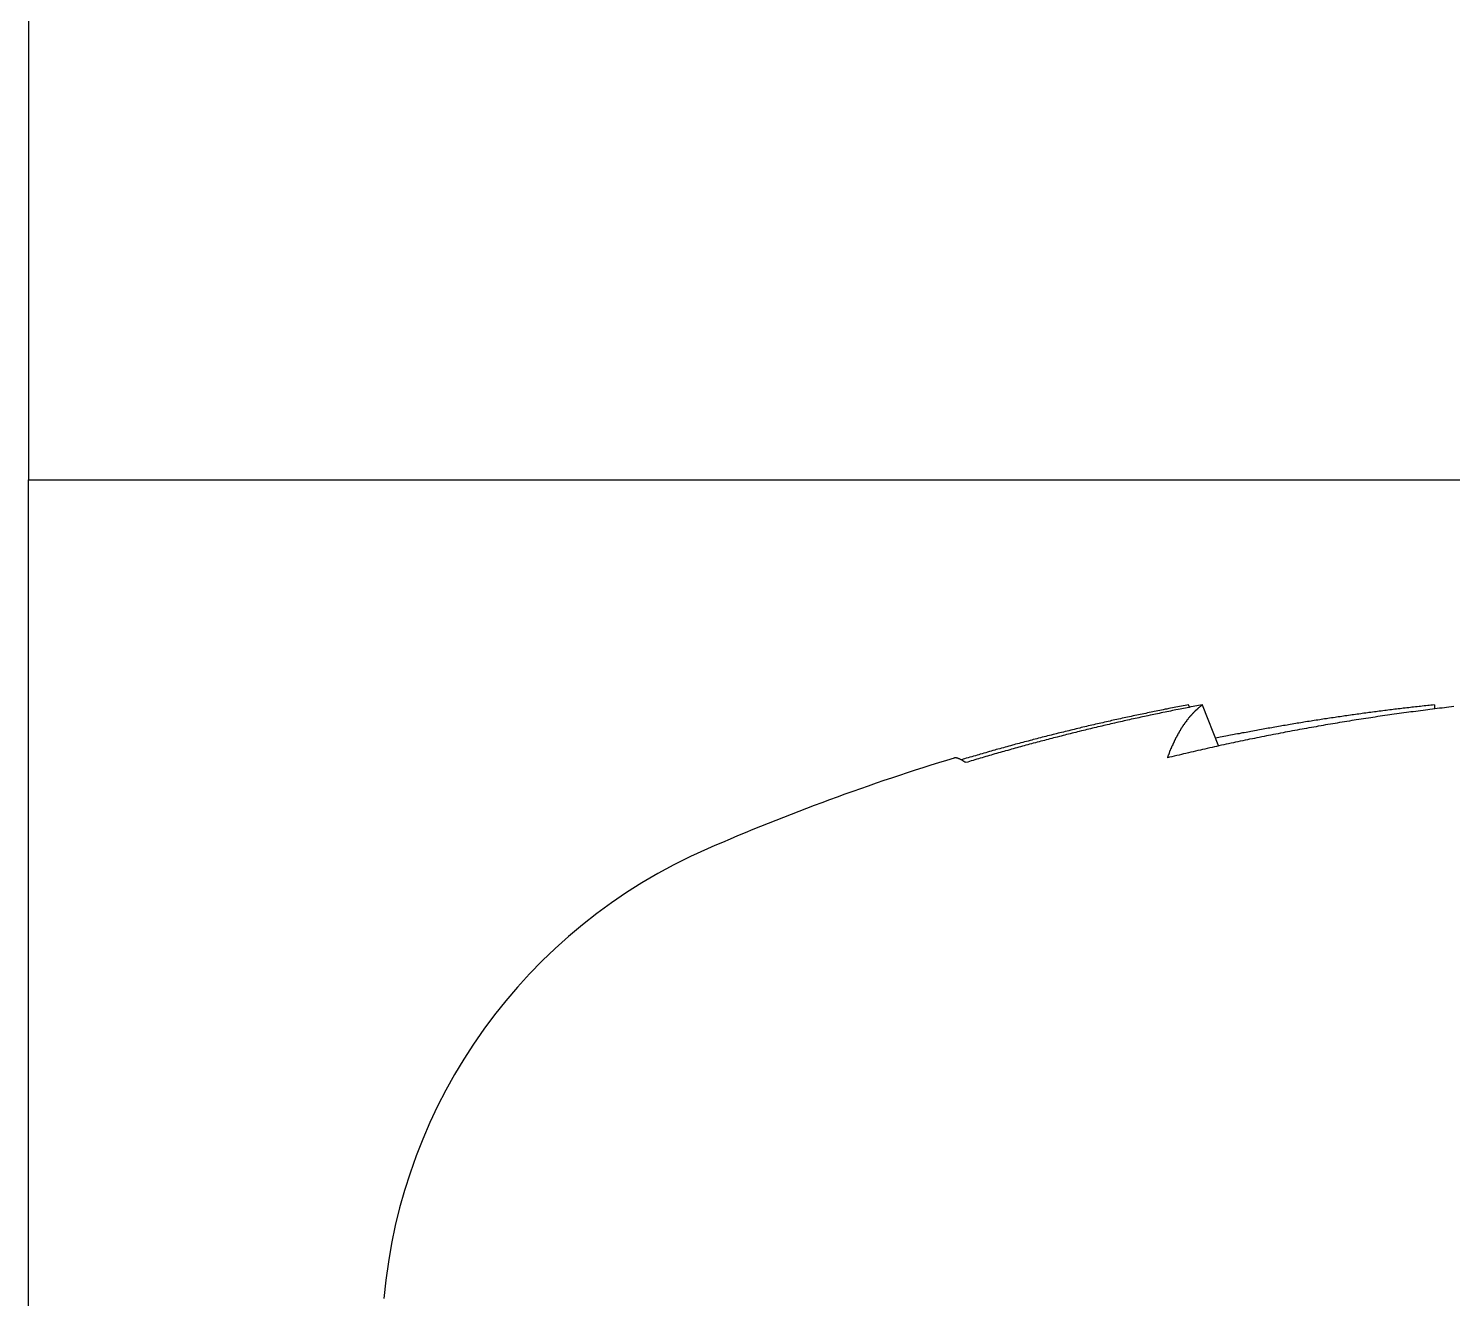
# Model space of a CAD drawing. Extents: x 8 to 293, y -214 to 82.
# Drawn here: x 147.976 to 151.128, y -84.831 to -82.019 of the extents above; entities that cross this region are included whole.
import ezdxf

# ---------------------------------------------------------------- set-up
doc = ezdxf.new("R2010")
doc.units = 0
doc.layers.get('0').update_dxf_attribs({"linetype": 'CONTINUOUS'})

msp = doc.modelspace()

# ---------------------------------------------------------------- linework, layer by layer
at = {"color": 7, "linetype": 'CONTINUOUS'}
for p, q in [((147.9765, -74.5194), (147.9765, -83.0194)), ((182.9765, -83.0194), (147.9765, -83.0194)), ((147.9765, -86.5194), (147.9765, -83.0194)), ((182.9765, -83.0194), (147.9765, -83.0194)), ((150.546, -83.5223), (150.5439, -83.5169)), ((150.5743, -83.5169), (150.6098, -83.608)), ((151.0878, -83.5169), (151.088, -83.526))]:
    msp.add_line(p, q, dxfattribs=at)
for points in [[(150.544, -83.5169, 0), (150.54, -83.5176, 0), (150.536, -83.5184, 0), (150.532, -83.5191, 0), (150.528, -83.5199, 0), (150.524, -83.5206, 0), (150.52, -83.5214, 0), (150.516, -83.5222, 0), (150.512, -83.5229, 0), (150.508, -83.5237, 0), (150.504, -83.5245, 0), (150.5, -83.5253, 0), (150.496, -83.5261, 0), (150.492, -83.5268, 0), (150.488, -83.5276, 0), (150.484, -83.5284, 0), (150.48, -83.5292, 0), (150.476, -83.53, 0), (150.472, -83.5308, 0), (150.468, -83.5316, 0), (150.465, -83.5324, 0), (150.461, -83.5332, 0), (150.457, -83.5341, 0), (150.453, -83.5349, 0), (150.449, -83.5357, 0), (150.445, -83.5365, 0), (150.441, -83.5373, 0), (150.437, -83.5382, 0), (150.433, -83.539, 0), (150.429, -83.5399, 0), (150.425, -83.5407, 0), (150.421, -83.5415, 0), (150.417, -83.5424, 0), (150.413, -83.5432, 0), (150.409, -83.5441, 0), (150.405, -83.5449, 0), (150.401, -83.5458, 0), (150.397, -83.5467, 0), (150.393, -83.5475, 0), (150.389, -83.5484, 0), (150.385, -83.5493, 0), (150.381, -83.5502, 0), (150.377, -83.551, 0), (150.373, -83.5519, 0), (150.37, -83.5528, 0), (150.366, -83.5537, 0), (150.362, -83.5546, 0), (150.358, -83.5555, 0), (150.354, -83.5564, 0), (150.35, -83.5573, 0), (150.346, -83.5582, 0), (150.342, -83.5591, 0), (150.338, -83.56, 0), (150.334, -83.5609, 0), (150.33, -83.5618, 0), (150.326, -83.5628, 0), (150.322, -83.5637, 0), (150.318, -83.5646, 0), (150.314, -83.5655, 0), (150.31, -83.5665, 0), (150.306, -83.5674, 0), (150.303, -83.5684, 0), (150.299, -83.5693, 0), (150.295, -83.5702, 0), (150.291, -83.5712, 0), (150.287, -83.5721, 0), (150.283, -83.5731, 0), (150.279, -83.5741, 0), (150.275, -83.575, 0), (150.271, -83.576, 0), (150.267, -83.577, 0), (150.263, -83.5779, 0), (150.259, -83.5789, 0), (150.255, -83.5799, 0), (150.251, -83.5809, 0), (150.248, -83.5819, 0), (150.244, -83.5828, 0), (150.24, -83.5838, 0), (150.236, -83.5848, 0), (150.232, -83.5858, 0), (150.228, -83.5868, 0), (150.224, -83.5878, 0), (150.22, -83.5888, 0), (150.216, -83.5898, 0), (150.212, -83.5909, 0), (150.208, -83.5919, 0), (150.204, -83.5929, 0), (150.2, -83.5939, 0), (150.197, -83.5949, 0), (150.193, -83.596, 0), (150.189, -83.597, 0), (150.185, -83.598, 0), (150.181, -83.5991, 0), (150.177, -83.6001, 0), (150.173, -83.6012, 0), (150.169, -83.6022, 0), (150.165, -83.6033, 0), (150.161, -83.6043, 0), (150.157, -83.6054, 0), (150.154, -83.6065, 0), (150.15, -83.6075, 0), (150.146, -83.6086, 0), (150.142, -83.6097, 0), (150.138, -83.6107, 0), (150.134, -83.6118, 0), (150.13, -83.6129, 0), (150.126, -83.614, 0), (150.122, -83.6151, 0), (150.118, -83.6161, 0), (150.115, -83.6172, 0), (150.111, -83.6183, 0), (150.107, -83.6194, 0), (150.103, -83.6205, 0), (150.099, -83.6216, 0), (150.095, -83.6228, 0), (150.091, -83.6239, 0), (150.087, -83.625, 0), (150.083, -83.6261, 0), (150.08, -83.6272, 0), (150.076, -83.6283, 0), (150.072, -83.6295, 0), (150.068, -83.6306, 0), (150.064, -83.6317, 0), (150.06, -83.6329, 0), (150.056, -83.634, 0), (150.052, -83.6352, 0), (150.048, -83.6363, 0), (150.045, -83.6375, 0), (150.041, -83.6386, 0)], [(150.574, -83.5169, 0), (150.57, -83.5176, 0), (150.566, -83.5184, 0), (150.562, -83.5192, 0), (150.558, -83.52, 0), (150.554, -83.5208, 0), (150.549, -83.5216, 0), (150.545, -83.5224, 0), (150.541, -83.5232, 0), (150.537, -83.524, 0), (150.533, -83.5248, 0), (150.529, -83.5256, 0), (150.525, -83.5264, 0), (150.521, -83.5273, 0), (150.516, -83.5281, 0), (150.512, -83.5289, 0), (150.508, -83.5297, 0), (150.504, -83.5306, 0), (150.5, -83.5314, 0), (150.496, -83.5323, 0), (150.492, -83.5331, 0), (150.487, -83.534, 0), (150.483, -83.5348, 0), (150.479, -83.5357, 0), (150.475, -83.5365, 0), (150.471, -83.5374, 0), (150.467, -83.5382, 0), (150.463, -83.5391, 0), (150.459, -83.54, 0), (150.454, -83.5409, 0), (150.45, -83.5417, 0), (150.446, -83.5426, 0), (150.442, -83.5435, 0), (150.438, -83.5444, 0), (150.434, -83.5453, 0), (150.43, -83.5462, 0), (150.426, -83.5471, 0), (150.422, -83.548, 0), (150.417, -83.5489, 0), (150.413, -83.5498, 0), (150.409, -83.5507, 0), (150.405, -83.5517, 0), (150.401, -83.5526, 0), (150.397, -83.5535, 0), (150.393, -83.5544, 0), (150.389, -83.5554, 0), (150.385, -83.5563, 0), (150.38, -83.5572, 0), (150.376, -83.5582, 0), (150.372, -83.5591, 0), (150.368, -83.5601, 0), (150.364, -83.561, 0), (150.36, -83.562, 0), (150.356, -83.5629, 0), (150.352, -83.5639, 0), (150.348, -83.5649, 0), (150.343, -83.5658, 0), (150.339, -83.5668, 0), (150.335, -83.5678, 0), (150.331, -83.5688, 0), (150.327, -83.5698, 0), (150.323, -83.5707, 0), (150.319, -83.5717, 0), (150.315, -83.5727, 0), (150.311, -83.5737, 0), (150.307, -83.5747, 0), (150.302, -83.5757, 0), (150.298, -83.5767, 0), (150.294, -83.5778, 0), (150.29, -83.5788, 0), (150.286, -83.5798, 0), (150.282, -83.5808, 0), (150.278, -83.5818, 0), (150.274, -83.5829, 0), (150.27, -83.5839, 0), (150.266, -83.5849, 0), (150.262, -83.586, 0), (150.258, -83.587, 0), (150.253, -83.5881, 0), (150.249, -83.5891, 0), (150.245, -83.5902, 0), (150.241, -83.5912, 0), (150.237, -83.5923, 0), (150.233, -83.5933, 0), (150.229, -83.5944, 0), (150.225, -83.5955, 0), (150.221, -83.5966, 0), (150.217, -83.5976, 0), (150.213, -83.5987, 0), (150.209, -83.5998, 0), (150.205, -83.6009, 0), (150.2, -83.602, 0), (150.196, -83.6031, 0), (150.192, -83.6042, 0), (150.188, -83.6053, 0), (150.184, -83.6064, 0), (150.18, -83.6075, 0), (150.176, -83.6086, 0), (150.172, -83.6097, 0), (150.168, -83.6108, 0), (150.164, -83.612, 0), (150.16, -83.6131, 0), (150.156, -83.6142, 0), (150.152, -83.6153, 0), (150.148, -83.6165, 0), (150.144, -83.6176, 0), (150.139, -83.6188, 0), (150.135, -83.6199, 0), (150.131, -83.6211, 0), (150.127, -83.6222, 0), (150.123, -83.6234, 0), (150.119, -83.6245, 0), (150.115, -83.6257, 0), (150.111, -83.6269, 0), (150.107, -83.628, 0), (150.103, -83.6292, 0), (150.099, -83.6304, 0), (150.095, -83.6316, 0), (150.091, -83.6327, 0), (150.087, -83.6339, 0), (150.083, -83.6351, 0), (150.079, -83.6363, 0), (150.075, -83.6375, 0), (150.071, -83.6387, 0), (150.067, -83.6399, 0), (150.063, -83.6411, 0), (150.059, -83.6423, 0), (150.055, -83.6436, 0), (150.05, -83.6448, 0)], [(150.575, -83.5166, 0), (150.574, -83.5171, 0), (150.573, -83.5177, 0), (150.572, -83.5183, 0), (150.572, -83.5189, 0), (150.571, -83.5195, 0), (150.57, -83.52, 0), (150.57, -83.5206, 0), (150.569, -83.5212, 0), (150.568, -83.5219, 0), (150.567, -83.5225, 0), (150.567, -83.5231, 0), (150.566, -83.5237, 0), (150.565, -83.5243, 0), (150.564, -83.525, 0), (150.564, -83.5256, 0), (150.563, -83.5263, 0), (150.562, -83.5269, 0), (150.562, -83.5276, 0), (150.561, -83.5283, 0), (150.56, -83.5289, 0), (150.559, -83.5296, 0), (150.559, -83.5303, 0), (150.558, -83.531, 0), (150.557, -83.5317, 0), (150.557, -83.5324, 0), (150.556, -83.5331, 0), (150.555, -83.5338, 0), (150.554, -83.5345, 0), (150.554, -83.5352, 0), (150.553, -83.5359, 0), (150.552, -83.5367, 0), (150.552, -83.5374, 0), (150.551, -83.5382, 0), (150.55, -83.5389, 0), (150.55, -83.5397, 0), (150.549, -83.5404, 0), (150.548, -83.5412, 0), (150.548, -83.542, 0), (150.547, -83.5427, 0), (150.546, -83.5435, 0), (150.546, -83.5443, 0), (150.545, -83.5451, 0), (150.544, -83.5459, 0), (150.544, -83.5467, 0), (150.543, -83.5475, 0), (150.542, -83.5484, 0), (150.542, -83.5492, 0), (150.541, -83.55, 0), (150.54, -83.5508, 0), (150.54, -83.5517, 0), (150.539, -83.5525, 0), (150.539, -83.5534, 0), (150.538, -83.5542, 0), (150.537, -83.5551, 0), (150.537, -83.556, 0), (150.536, -83.5568, 0), (150.535, -83.5577, 0), (150.535, -83.5586, 0), (150.534, -83.5595, 0), (150.534, -83.5604, 0), (150.533, -83.5613, 0), (150.532, -83.5622, 0), (150.532, -83.5631, 0), (150.531, -83.564, 0), (150.53, -83.5649, 0), (150.53, -83.5659, 0), (150.529, -83.5668, 0), (150.529, -83.5677, 0), (150.528, -83.5687, 0), (150.527, -83.5696, 0), (150.527, -83.5706, 0), (150.526, -83.5716, 0), (150.526, -83.5725, 0), (150.525, -83.5735, 0), (150.525, -83.5745, 0), (150.524, -83.5755, 0), (150.523, -83.5765, 0), (150.523, -83.5774, 0), (150.522, -83.5784, 0), (150.522, -83.5795, 0), (150.521, -83.5805, 0), (150.52, -83.5815, 0), (150.52, -83.5825, 0), (150.519, -83.5835, 0), (150.519, -83.5846, 0), (150.518, -83.5856, 0), (150.518, -83.5867, 0), (150.517, -83.5877, 0), (150.517, -83.5888, 0), (150.516, -83.5898, 0), (150.515, -83.5909, 0), (150.515, -83.592, 0), (150.514, -83.593, 0), (150.514, -83.5941, 0), (150.513, -83.5952, 0), (150.513, -83.5963, 0), (150.512, -83.5974, 0), (150.512, -83.5985, 0), (150.511, -83.5996, 0), (150.511, -83.6008, 0), (150.51, -83.6019, 0), (150.51, -83.603, 0), (150.509, -83.6041, 0), (150.509, -83.6053, 0), (150.508, -83.6064, 0), (150.508, -83.6076, 0), (150.507, -83.6087, 0), (150.506, -83.6099, 0), (150.506, -83.6111, 0), (150.505, -83.6122, 0), (150.505, -83.6134, 0), (150.504, -83.6146, 0), (150.504, -83.6158, 0), (150.503, -83.617, 0), (150.503, -83.6182, 0), (150.502, -83.6194, 0), (150.502, -83.6206, 0), (150.502, -83.6218, 0), (150.501, -83.623, 0), (150.501, -83.6243, 0), (150.5, -83.6255, 0), (150.5, -83.6267, 0), (150.499, -83.628, 0), (150.499, -83.6292, 0), (150.498, -83.6305, 0), (150.498, -83.6318, 0), (150.497, -83.633, 0), (150.497, -83.6343, 0)], [(151.131, -83.5209, 0), (151.126, -83.5215, 0), (151.12, -83.5222, 0), (151.115, -83.5228, 0), (151.11, -83.5234, 0), (151.105, -83.524, 0), (151.099, -83.5246, 0), (151.094, -83.5253, 0), (151.089, -83.5259, 0), (151.084, -83.5266, 0), (151.078, -83.5272, 0), (151.073, -83.5279, 0), (151.068, -83.5286, 0), (151.063, -83.5292, 0), (151.057, -83.5299, 0), (151.052, -83.5306, 0), (151.047, -83.5313, 0), (151.041, -83.532, 0), (151.036, -83.5327, 0), (151.031, -83.5334, 0), (151.026, -83.5341, 0), (151.02, -83.5348, 0), (151.015, -83.5355, 0), (151.01, -83.5362, 0), (151.005, -83.537, 0), (150.999, -83.5377, 0), (150.994, -83.5385, 0), (150.989, -83.5392, 0), (150.984, -83.54, 0), (150.978, -83.5407, 0), (150.973, -83.5415, 0), (150.968, -83.5423, 0), (150.963, -83.543, 0), (150.957, -83.5438, 0), (150.952, -83.5446, 0), (150.947, -83.5454, 0), (150.942, -83.5462, 0), (150.936, -83.547, 0), (150.931, -83.5478, 0), (150.926, -83.5486, 0), (150.921, -83.5494, 0), (150.915, -83.5503, 0), (150.91, -83.5511, 0), (150.905, -83.5519, 0), (150.9, -83.5528, 0), (150.894, -83.5536, 0), (150.889, -83.5545, 0), (150.884, -83.5554, 0), (150.878, -83.5562, 0), (150.873, -83.5571, 0), (150.868, -83.558, 0), (150.863, -83.5588, 0), (150.858, -83.5597, 0), (150.852, -83.5606, 0), (150.847, -83.5615, 0), (150.842, -83.5624, 0), (150.837, -83.5633, 0), (150.831, -83.5643, 0), (150.826, -83.5652, 0), (150.821, -83.5661, 0), (150.816, -83.567, 0), (150.81, -83.568, 0), (150.805, -83.5689, 0), (150.8, -83.5699, 0), (150.795, -83.5708, 0), (150.789, -83.5718, 0), (150.784, -83.5727, 0), (150.779, -83.5737, 0), (150.774, -83.5747, 0), (150.768, -83.5757, 0), (150.763, -83.5767, 0), (150.758, -83.5777, 0), (150.753, -83.5787, 0), (150.747, -83.5797, 0), (150.742, -83.5807, 0), (150.737, -83.5817, 0), (150.732, -83.5827, 0), (150.726, -83.5837, 0), (150.721, -83.5848, 0), (150.716, -83.5858, 0), (150.711, -83.5868, 0), (150.706, -83.5879, 0), (150.7, -83.5889, 0), (150.695, -83.59, 0), (150.69, -83.5911, 0), (150.685, -83.5921, 0), (150.679, -83.5932, 0), (150.674, -83.5943, 0), (150.669, -83.5954, 0), (150.664, -83.5965, 0), (150.658, -83.5976, 0), (150.653, -83.5987, 0), (150.648, -83.5998, 0), (150.643, -83.6009, 0), (150.638, -83.602, 0), (150.632, -83.6031, 0), (150.627, -83.6043, 0), (150.622, -83.6054, 0), (150.617, -83.6065, 0), (150.611, -83.6077, 0), (150.606, -83.6088, 0), (150.601, -83.61, 0), (150.596, -83.6112, 0), (150.591, -83.6123, 0), (150.585, -83.6135, 0), (150.58, -83.6147, 0), (150.575, -83.6159, 0), (150.57, -83.6171, 0), (150.564, -83.6183, 0), (150.559, -83.6195, 0), (150.554, -83.6207, 0), (150.549, -83.6219, 0), (150.544, -83.6231, 0), (150.538, -83.6243, 0), (150.533, -83.6255, 0), (150.528, -83.6268, 0), (150.523, -83.628, 0), (150.518, -83.6293, 0), (150.512, -83.6305, 0), (150.507, -83.6318, 0), (150.502, -83.633, 0), (150.497, -83.6343, 0)], [(151.088, -83.5169, 0), (151.084, -83.5173, 0), (151.08, -83.5177, 0), (151.076, -83.5181, 0), (151.073, -83.5185, 0), (151.069, -83.5189, 0), (151.065, -83.5193, 0), (151.061, -83.5197, 0), (151.057, -83.5202, 0), (151.054, -83.5206, 0), (151.05, -83.521, 0), (151.046, -83.5214, 0), (151.042, -83.5219, 0), (151.038, -83.5223, 0), (151.035, -83.5227, 0), (151.031, -83.5232, 0), (151.027, -83.5236, 0), (151.023, -83.5241, 0), (151.019, -83.5245, 0), (151.016, -83.525, 0), (151.012, -83.5254, 0), (151.008, -83.5259, 0), (151.004, -83.5263, 0), (151, -83.5268, 0), (150.997, -83.5273, 0), (150.993, -83.5277, 0), (150.989, -83.5282, 0), (150.985, -83.5287, 0), (150.981, -83.5292, 0), (150.978, -83.5296, 0), (150.974, -83.5301, 0), (150.97, -83.5306, 0), (150.966, -83.5311, 0), (150.962, -83.5316, 0), (150.959, -83.5321, 0), (150.955, -83.5326, 0), (150.951, -83.5331, 0), (150.947, -83.5336, 0), (150.943, -83.5341, 0), (150.94, -83.5346, 0), (150.936, -83.5351, 0), (150.932, -83.5356, 0), (150.928, -83.5361, 0), (150.925, -83.5366, 0), (150.921, -83.5372, 0), (150.917, -83.5377, 0), (150.913, -83.5382, 0), (150.909, -83.5388, 0), (150.906, -83.5393, 0), (150.902, -83.5398, 0), (150.898, -83.5404, 0), (150.894, -83.5409, 0), (150.89, -83.5414, 0), (150.887, -83.542, 0), (150.883, -83.5425, 0), (150.879, -83.5431, 0), (150.875, -83.5437, 0), (150.871, -83.5442, 0), (150.868, -83.5448, 0), (150.864, -83.5453, 0), (150.86, -83.5459, 0), (150.856, -83.5465, 0), (150.852, -83.547, 0), (150.849, -83.5476, 0), (150.845, -83.5482, 0), (150.841, -83.5488, 0), (150.837, -83.5494, 0), (150.834, -83.5499, 0), (150.83, -83.5505, 0), (150.826, -83.5511, 0), (150.822, -83.5517, 0), (150.818, -83.5523, 0), (150.815, -83.5529, 0), (150.811, -83.5535, 0), (150.807, -83.5541, 0), (150.803, -83.5547, 0), (150.799, -83.5554, 0), (150.796, -83.556, 0), (150.792, -83.5566, 0), (150.788, -83.5572, 0), (150.784, -83.5578, 0), (150.781, -83.5585, 0), (150.777, -83.5591, 0), (150.773, -83.5597, 0), (150.769, -83.5603, 0), (150.765, -83.561, 0), (150.762, -83.5616, 0), (150.758, -83.5623, 0), (150.754, -83.5629, 0), (150.75, -83.5636, 0), (150.747, -83.5642, 0), (150.743, -83.5649, 0), (150.739, -83.5655, 0), (150.735, -83.5662, 0), (150.731, -83.5668, 0), (150.728, -83.5675, 0), (150.724, -83.5682, 0), (150.72, -83.5688, 0), (150.716, -83.5695, 0), (150.713, -83.5702, 0), (150.709, -83.5709, 0), (150.705, -83.5716, 0), (150.701, -83.5722, 0), (150.697, -83.5729, 0), (150.694, -83.5736, 0), (150.69, -83.5743, 0), (150.686, -83.575, 0), (150.682, -83.5757, 0), (150.679, -83.5764, 0), (150.675, -83.5771, 0), (150.671, -83.5778, 0), (150.667, -83.5785, 0), (150.663, -83.5792, 0), (150.66, -83.5799, 0), (150.656, -83.5807, 0), (150.652, -83.5814, 0), (150.648, -83.5821, 0), (150.645, -83.5828, 0), (150.641, -83.5836, 0), (150.637, -83.5843, 0), (150.633, -83.585, 0), (150.63, -83.5858, 0), (150.626, -83.5865, 0), (150.622, -83.5873, 0), (150.618, -83.588, 0), (150.614, -83.5887, 0), (150.611, -83.5895, 0), (150.607, -83.5902, 0), (150.603, -83.591, 0)], [(150.05, -83.6448, 0), (150.05, -83.6446, 0), (150.05, -83.6443, 0), (150.05, -83.6441, 0), (150.049, -83.6439, 0), (150.049, -83.6437, 0), (150.049, -83.6435, 0), (150.048, -83.6433, 0), (150.048, -83.6431, 0), (150.048, -83.6429, 0), (150.047, -83.6427, 0), (150.047, -83.6425, 0), (150.047, -83.6423, 0), (150.047, -83.6421, 0), (150.046, -83.6419, 0), (150.046, -83.6417, 0), (150.046, -83.6416, 0), (150.045, -83.6414, 0), (150.045, -83.6412, 0), (150.045, -83.641, 0), (150.045, -83.6408, 0), (150.044, -83.6407, 0), (150.044, -83.6405, 0), (150.044, -83.6403, 0), (150.043, -83.6402, 0), (150.043, -83.64, 0), (150.043, -83.6398, 0), (150.043, -83.6397, 0), (150.042, -83.6395, 0), (150.042, -83.6394, 0), (150.042, -83.6392, 0), (150.042, -83.6391, 0), (150.041, -83.6389, 0), (150.041, -83.6388, 0), (150.041, -83.6386, 0), (150.04, -83.6385, 0), (150.04, -83.6384, 0), (150.04, -83.6382, 0), (150.04, -83.6381, 0), (150.039, -83.638, 0), (150.039, -83.6378, 0), (150.039, -83.6377, 0), (150.039, -83.6376, 0), (150.038, -83.6375, 0), (150.038, -83.6373, 0), (150.038, -83.6372, 0), (150.038, -83.6371, 0), (150.037, -83.637, 0), (150.037, -83.6369, 0), (150.037, -83.6368, 0), (150.037, -83.6367, 0), (150.037, -83.6366, 0), (150.036, -83.6365, 0), (150.036, -83.6364, 0), (150.036, -83.6363, 0), (150.036, -83.6362, 0), (150.035, -83.6361, 0), (150.035, -83.636, 0), (150.035, -83.6359, 0), (150.035, -83.6358, 0), (150.035, -83.6357, 0), (150.034, -83.6357, 0), (150.034, -83.6356, 0), (150.034, -83.6355, 0), (150.034, -83.6354, 0), (150.033, -83.6354, 0), (150.033, -83.6353, 0), (150.033, -83.6352, 0), (150.033, -83.6352, 0), (150.033, -83.6351, 0), (150.032, -83.635, 0), (150.032, -83.635, 0), (150.032, -83.6349, 0), (150.032, -83.6349, 0), (150.032, -83.6348, 0), (150.031, -83.6348, 0), (150.031, -83.6347, 0), (150.031, -83.6347, 0), (150.031, -83.6346, 0), (150.031, -83.6346, 0), (150.03, -83.6346, 0), (150.03, -83.6345, 0), (150.03, -83.6345, 0), (150.03, -83.6345, 0), (150.03, -83.6344, 0), (150.03, -83.6344, 0), (150.029, -83.6344, 0), (150.029, -83.6344, 0), (150.029, -83.6344, 0), (150.029, -83.6343, 0), (150.029, -83.6343, 0), (150.029, -83.6343, 0), (150.028, -83.6343, 0), (150.028, -83.6343, 0), (150.028, -83.6343, 0), (150.028, -83.6343, 0), (150.028, -83.6343, 0), (150.028, -83.6343, 0), (150.027, -83.6343, 0), (150.027, -83.6343, 0), (150.027, -83.6343, 0), (150.027, -83.6343, 0), (150.027, -83.6343, 0), (150.027, -83.6344, 0), (150.027, -83.6344, 0), (150.026, -83.6344, 0), (150.026, -83.6344, 0), (150.026, -83.6345, 0), (150.026, -83.6345, 0), (150.026, -83.6345, 0), (150.026, -83.6345, 0), (150.026, -83.6346, 0), (150.025, -83.6346, 0), (150.025, -83.6347, 0), (150.025, -83.6347, 0), (150.025, -83.6347, 0), (150.025, -83.6348, 0), (150.025, -83.6348, 0), (150.025, -83.6349, 0), (150.025, -83.6349, 0), (150.024, -83.635, 0), (150.024, -83.6351, 0), (150.024, -83.6351, 0), (150.024, -83.6352, 0), (150.024, -83.6352, 0), (150.024, -83.6353, 0), (150.024, -83.6354, 0), (150.024, -83.6355, 0), (150.024, -83.6355, 0)]]:
    msp.add_polyline3d(points, dxfattribs=at)
for centre, radius, start, end in [((151.4765, -88.4194), 5, 106.8715, 113.5471), ((149.9584, -84.9358), 1.2, 113.5471, 175)]:
    msp.add_arc(centre, radius, start, end, dxfattribs=at)
msp.add_point((147.9765, -83.0194), dxfattribs=at)

doc.saveas('drawing.dxf')
